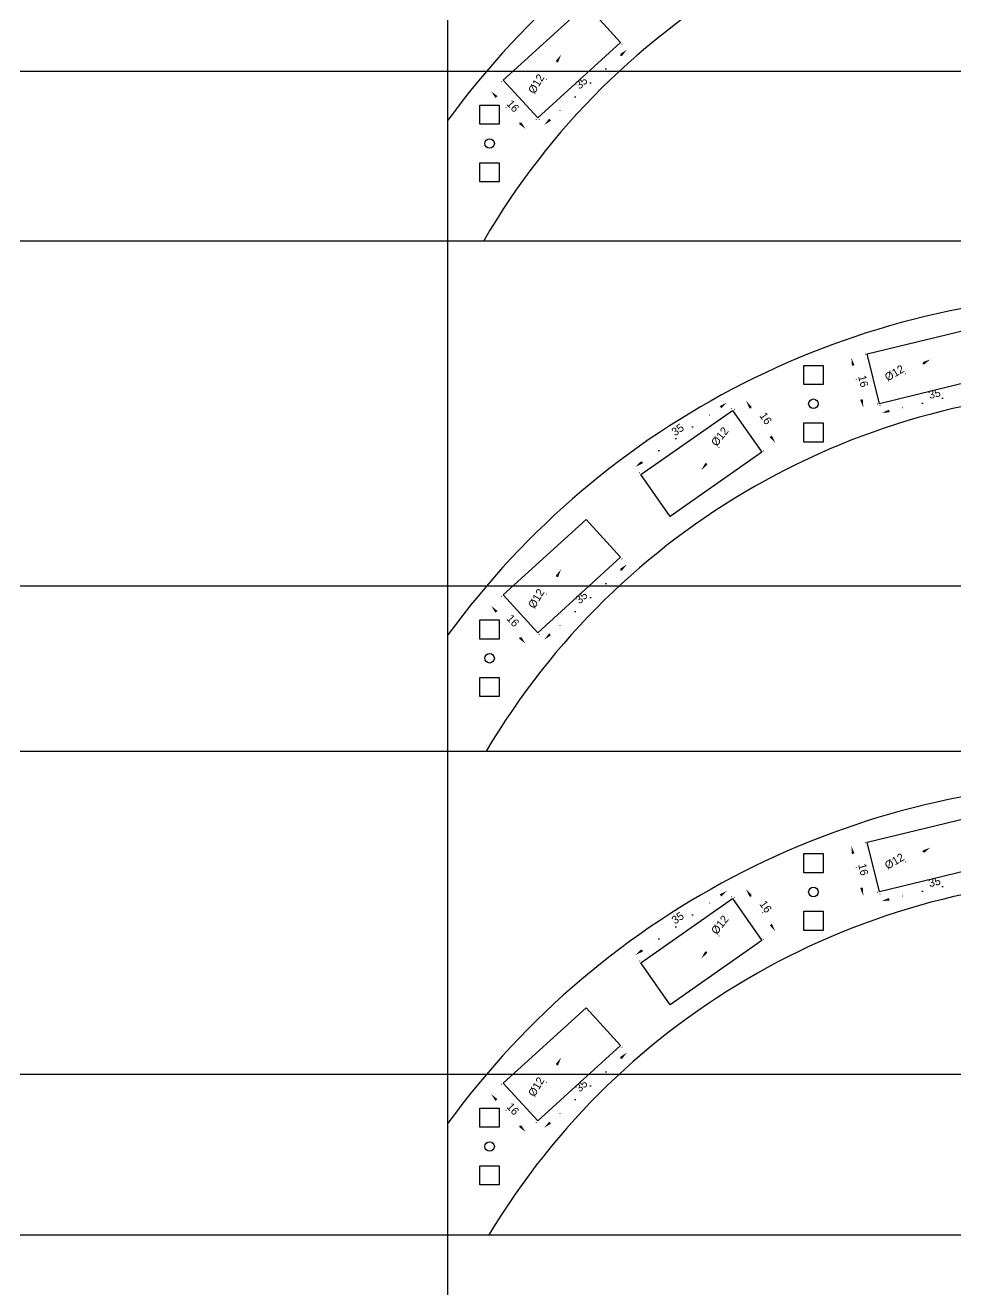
# Model space of a CAD drawing. Header units: millimetres. Extents: x -118 to 1034, y -2217 to 612.
# Drawn here: x 303.4 to 594.2, y -1230.4 to -835.3 of the extents above; entities that cross this region are included whole.
import ezdxf

# ---------------------------------------------------------------- set-up
doc = ezdxf.new("R2010")
doc.units = ezdxf.units.MM
doc.linetypes.add('DOTTED', pattern=[6.35, 0, -6.35])
doc.layers.add('Dimensions', color=1, linetype='DOTTED')
doc.layers.add('Holes', color=1, linetype='Continuous', plot=False)
doc.styles.get("Standard").update_dxf_attribs({"font": 'FreeSans.ttf'})
doc.dimstyles.new('ISO-25', dxfattribs={"dimtxt": 2.5, "dimasz": 2.5, "dimexe": 1.25, "dimexo": 0.625, "dimtad": 1, "dimdec": 3, "dimdsep": 46, "dimtxsty": 'Standard', "dimcen": 2.5, "dimadec": 0, "dimazin": 0, "dimtfac": 1, "dimtmove": 0, "dimatfit": 3, "dimfxl": 1, "dimarcsym": 0})

# ---------------------------------------------------------------- blocks, each defined once
blk = doc.blocks.new('*D33')
at = {"layer": 'Defpoints', "color": 0}
for p in [(167.12, -55.48), (194.71, -77.22), (192.68, -79.39)]:
    blk.add_point(p, dxfattribs=at)
at = {"layer": 'Dimensions', "color": 0, "lineweight": -2}
for p, q in [((167.54, -55.03), (170, -52.4)), ((170.97, -55.02), (192.88, -75.52)), ((193.1, -78.94), (195.56, -76.31))]:
    blk.add_line(p, q, dxfattribs=at)
at = {"layer": 'Dimensions', "color": 0}
for points in [[(171.26, -54.72), (170.69, -55.33), (169.15, -53.32)], [(192.6, -75.82), (193.17, -75.21), (194.71, -77.22)]]:
    blk.add_solid(points, dxfattribs=at)
at = {"layer": 'Dimensions', "color": 0, "insert": (183.23, -63.87), "char_height": 2.5, "attachment_point": 5, "rotation": 316.9131}
blk.add_mtext('35', dxfattribs=at)
blk = doc.blocks.new('*D34')
at = {"layer": 'Defpoints', "color": 0}
for p in [(12.58, 8.65), (13.39, -7.33), (18.52, -7.07)]:
    blk.add_point(p, dxfattribs=at)
at = {"layer": 'Dimensions', "color": 0, "lineweight": -2}
for p, q in [((13.2, 8.68), (18.95, 8.97)), ((17.83, 6.41), (18.39, -4.57)), ((14.01, -7.3), (19.76, -7.01))]:
    blk.add_line(p, q, dxfattribs=at)
at = {"layer": 'Dimensions', "color": 0}
for points in [[(18.25, 6.43), (17.41, 6.39), (17.7, 8.91)], [(17.97, -4.59), (18.81, -4.55), (18.52, -7.07)]]:
    blk.add_solid(points, dxfattribs=at)
at = {"layer": 'Dimensions', "color": 0, "insert": (20.02, 1.02), "char_height": 2.5, "attachment_point": 5, "rotation": 272.9103}
blk.add_mtext('16', dxfattribs=at)
blk = doc.blocks.new('*D35')
at = {"layer": 'Defpoints', "color": 0}
for p in [(172.35, -73.69), (183.09, -79.03)]:
    blk.add_point(p, dxfattribs=at)
at = {"layer": 'Dimensions', "color": 0, "lineweight": -2}
blk.add_line((174.58, -74.8), (186.06, -80.5), dxfattribs=at)
at = {"layer": 'Dimensions', "color": 0}
blk.add_solid([(174.77, -74.42), (174.4, -75.17), (172.35, -73.69)], dxfattribs=at)
at = {"layer": 'Dimensions', "color": 0, "insert": (183.81, -77.23), "char_height": 2.5, "attachment_point": 5, "rotation": 333.5748}
blk.add_mtext('%%c12', dxfattribs=at)
blk = doc.blocks.new('*D1207')
at = {"layer": 'Defpoints', "color": 0}
for p in [(-196.51, -82.65), (-192.72, -79.19), (-181.95, -91.02)]:
    blk.add_point(p, dxfattribs=at)
at = {"layer": 'Dimensions', "color": 0, "lineweight": -2}
for p, q in [((-193.18, -79.61), (-197.44, -83.49)), ((-187.43, -92.63), (-194.83, -84.49)), ((-182.41, -91.44), (-186.67, -95.32))]:
    blk.add_line(p, q, dxfattribs=at)
at = {"layer": 'Dimensions', "color": 0}
for points in [[(-194.52, -84.21), (-195.14, -84.78), (-196.51, -82.65)], [(-187.73, -92.91), (-187.12, -92.35), (-185.74, -94.48)]]:
    blk.add_solid(points, dxfattribs=at)
at = {"layer": 'Dimensions', "color": 0, "insert": (-189.71, -87.27), "char_height": 2.5, "attachment_point": 5, "rotation": 312.3107}
blk.add_mtext('16', dxfattribs=at)
blk = doc.blocks.new('*D1218')
at = {"layer": 'Defpoints', "color": 0}
for p in [(-156.06, -67.46), (-181.95, -91.02), (-179.95, -93.22)]:
    blk.add_point(p, dxfattribs=at)
at = {"layer": 'Dimensions', "color": 0, "lineweight": -2}
for p, q in [((-155.64, -67.92), (-153.22, -70.58)), ((-155.91, -71.34), (-178.1, -91.54)), ((-181.53, -91.48), (-179.11, -94.14))]:
    blk.add_line(p, q, dxfattribs=at)
at = {"layer": 'Dimensions', "color": 0}
for points in [[(-155.63, -71.65), (-156.19, -71.03), (-154.06, -69.66)], [(-178.38, -91.23), (-177.82, -91.84), (-179.95, -93.22)]]:
    blk.add_solid(points, dxfattribs=at)
at = {"layer": 'Dimensions', "color": 0, "insert": (-168.3, -80.02), "char_height": 2.5, "attachment_point": 5, "rotation": 42.3107}
blk.add_mtext('35', dxfattribs=at)
blk = doc.blocks.new('*D1223')
at = {"layer": 'Defpoints', "color": 0}
for p in [(-174.63, -71.21), (-180.81, -81.5)]:
    blk.add_point(p, dxfattribs=at)
at = {"layer": 'Dimensions', "color": 0, "lineweight": -2}
blk.add_line((-175.91, -73.36), (-182.52, -84.34), dxfattribs=at)
at = {"layer": 'Dimensions', "color": 0}
blk.add_solid([(-175.56, -73.57), (-176.27, -73.14), (-174.63, -71.21)], dxfattribs=at)
at = {"layer": 'Dimensions', "color": 0, "insert": (-182.38, -80.37), "char_height": 2.5, "attachment_point": 5, "rotation": 58.9725}
blk.add_mtext('%%c12', dxfattribs=at)
blk = doc.blocks.new('Square hole unit')
for points in [[(-3, 6), (-3, 12), (3, 12), (3, 6)], [(-3, -12), (-3, -6), (3, -6), (3, -12)]]:
    blk.add_lwpolyline(points, close=True)
blk.add_circle((0, 0), 1.5)
blk = doc.blocks.new('*D1229')
at = {"layer": 'Defpoints', "color": 0}
for p in [(-156.06, -67.46), (-181.95, -91.02), (-179.95, -93.22)]:
    blk.add_point(p, dxfattribs=at)
at = {"layer": 'Dimensions', "color": 0, "lineweight": -2}
for p, q in [((-155.64, -67.92), (-153.22, -70.58)), ((-155.91, -71.34), (-178.1, -91.54)), ((-181.53, -91.48), (-179.11, -94.14))]:
    blk.add_line(p, q, dxfattribs=at)
at = {"layer": 'Dimensions', "color": 0}
for points in [[(-155.63, -71.65), (-156.19, -71.03), (-154.06, -69.66)], [(-178.38, -91.23), (-177.82, -91.84), (-179.95, -93.22)]]:
    blk.add_solid(points, dxfattribs=at)
at = {"layer": 'Dimensions', "color": 0, "insert": (-168.3, -80.02), "char_height": 2.5, "attachment_point": 5, "rotation": 42.3107}
blk.add_mtext('35', dxfattribs=at)
blk = doc.blocks.new('*D1230')
at = {"layer": 'Defpoints', "color": 0}
for p in [(-174.63, -71.21), (-180.81, -81.5)]:
    blk.add_point(p, dxfattribs=at)
at = {"layer": 'Dimensions', "color": 0, "lineweight": -2}
blk.add_line((-175.91, -73.36), (-182.52, -84.34), dxfattribs=at)
at = {"layer": 'Dimensions', "color": 0}
blk.add_solid([(-175.56, -73.57), (-176.27, -73.14), (-174.63, -71.21)], dxfattribs=at)
at = {"layer": 'Dimensions', "color": 0, "insert": (-182.38, -80.37), "char_height": 2.5, "attachment_point": 5, "rotation": 58.9725}
blk.add_mtext('%%c12', dxfattribs=at)
blk = doc.blocks.new('*D1231')
at = {"layer": 'Defpoints', "color": 0}
for p in [(-123.4, -30.85), (-130.84, -40.27)]:
    blk.add_point(p, dxfattribs=at)
at = {"layer": 'Dimensions', "color": 0, "lineweight": -2}
blk.add_line((-129.29, -38.3), (-121.34, -28.25), dxfattribs=at)
at = {"layer": 'Dimensions', "color": 0}
blk.add_solid([(-129.61, -38.05), (-128.96, -38.56), (-130.84, -40.27)], dxfattribs=at)
at = {"layer": 'Dimensions', "color": 0, "insert": (-125.01, -29.77), "char_height": 2.5, "attachment_point": 5, "rotation": 51.6921}
blk.add_mtext('%%c12', dxfattribs=at)
blk = doc.blocks.new('*D1234')
at = {"layer": 'Defpoints', "color": 0}
for p in [(-122.77, -19.11), (-121.06, -21.54), (-149.72, -41.63)]:
    blk.add_point(p, dxfattribs=at)
at = {"layer": 'Dimensions', "color": 0, "lineweight": -2}
for p, q in [((-121.42, -21.03), (-123.49, -18.09)), ((-149.38, -37.77), (-124.82, -20.55)), ((-150.08, -41.12), (-152.15, -38.18))]:
    blk.add_line(p, q, dxfattribs=at)
at = {"layer": 'Dimensions', "color": 0}
for points in [[(-124.58, -20.89), (-125.06, -20.21), (-122.77, -19.11)], [(-149.62, -37.43), (-149.14, -38.11), (-151.43, -39.2)]]:
    blk.add_solid(points, dxfattribs=at)
at = {"layer": 'Dimensions', "color": 0, "insert": (-138.2, -27.59), "char_height": 2.5, "attachment_point": 5, "rotation": 35.0303}
blk.add_mtext('35', dxfattribs=at)
blk = doc.blocks.new('*D1235')
at = {"layer": 'Defpoints', "color": 0}
for p in [(-78.94, -3.91), (-83.93, -5.12), (-75.18, -19.46)]:
    blk.add_point(p, dxfattribs=at)
at = {"layer": 'Dimensions', "color": 0, "lineweight": -2}
for p, q in [((-79.55, -4.05), (-85.15, -5.41)), ((-80.75, -18.24), (-83.34, -7.55)), ((-75.78, -19.61), (-81.38, -20.96))]:
    blk.add_line(p, q, dxfattribs=at)
at = {"layer": 'Dimensions', "color": 0}
for points in [[(-82.94, -7.45), (-83.75, -7.64), (-83.93, -5.12)], [(-81.16, -18.33), (-80.35, -18.14), (-80.17, -20.67)]]:
    blk.add_solid(points, dxfattribs=at)
at = {"layer": 'Dimensions', "color": 0, "insert": (-80.19, -12.44), "char_height": 2.5, "attachment_point": 5, "rotation": 283.6155}
blk.add_mtext('16', dxfattribs=at)
blk = doc.blocks.new('*D1237')
at = {"layer": 'Defpoints', "color": 0}
for p in [(-41.16, -11.22), (-75.18, -19.46), (-74.48, -22.34)]:
    blk.add_point(p, dxfattribs=at)
at = {"layer": 'Dimensions', "color": 0, "lineweight": -2}
for p, q in [((-41.01, -11.83), (-40.17, -15.32)), ((-42.89, -14.69), (-72.05, -21.76)), ((-75.03, -20.07), (-74.18, -23.56))]:
    blk.add_line(p, q, dxfattribs=at)
at = {"layer": 'Dimensions', "color": 0}
for points in [[(-42.79, -15.1), (-42.99, -14.29), (-40.46, -14.11)], [(-72.15, -21.35), (-71.95, -22.16), (-74.48, -22.34)]]:
    blk.add_solid(points, dxfattribs=at)
at = {"layer": 'Dimensions', "color": 0, "insert": (-57.92, -16.36), "char_height": 2.5, "attachment_point": 5, "rotation": 13.6155}
blk.add_mtext('35', dxfattribs=at)
blk = doc.blocks.new('*D1239')
at = {"layer": 'Defpoints', "color": 0}
for p in [(-121.06, -21.54), (-111.88, -34.65), (-107.68, -31.7)]:
    blk.add_point(p, dxfattribs=at)
at = {"layer": 'Dimensions', "color": 0, "lineweight": -2}
for p, q in [((-120.55, -21.19), (-115.84, -17.88)), ((-115.43, -20.64), (-109.11, -29.65)), ((-111.37, -34.29), (-106.65, -30.98))]:
    blk.add_line(p, q, dxfattribs=at)
at = {"layer": 'Dimensions', "color": 0}
for points in [[(-115.08, -20.41), (-115.77, -20.88), (-116.86, -18.6)], [(-109.45, -29.89), (-108.77, -29.41), (-107.68, -31.7)]]:
    blk.add_solid(points, dxfattribs=at)
at = {"layer": 'Dimensions', "color": 0, "insert": (-110.7, -24.05), "char_height": 2.5, "attachment_point": 5, "rotation": 305.0303}
blk.add_mtext('16', dxfattribs=at)
blk = doc.blocks.new('*D1240')
at = {"layer": 'Defpoints', "color": 0}
for p in [(-59.24, -5.6), (-69.61, -11.65)]:
    blk.add_point(p, dxfattribs=at)
at = {"layer": 'Dimensions', "color": 0, "lineweight": -2}
blk.add_line((-61.4, -6.86), (-72.47, -13.32), dxfattribs=at)
at = {"layer": 'Dimensions', "color": 0}
blk.add_solid([(-61.19, -7.22), (-61.61, -6.5), (-59.24, -5.6)], dxfattribs=at)
at = {"layer": 'Dimensions', "color": 0, "insert": (-70.45, -9.9), "char_height": 2.5, "attachment_point": 5, "rotation": 30.2772}
blk.add_mtext('%%c12', dxfattribs=at)
blk = doc.blocks.new('*D1247')
at = {"layer": 'Defpoints', "color": 0}
for p in [(-196.51, -82.65), (-192.72, -79.19), (-181.95, -91.02)]:
    blk.add_point(p, dxfattribs=at)
at = {"layer": 'Dimensions', "color": 0, "lineweight": -2}
for p, q in [((-193.18, -79.61), (-197.44, -83.49)), ((-187.43, -92.63), (-194.83, -84.49)), ((-182.41, -91.44), (-186.67, -95.32))]:
    blk.add_line(p, q, dxfattribs=at)
at = {"layer": 'Dimensions', "color": 0}
for points in [[(-194.52, -84.21), (-195.14, -84.78), (-196.51, -82.65)], [(-187.73, -92.91), (-187.12, -92.35), (-185.74, -94.48)]]:
    blk.add_solid(points, dxfattribs=at)
at = {"layer": 'Dimensions', "color": 0, "insert": (-189.71, -87.27), "char_height": 2.5, "attachment_point": 5, "rotation": 312.3107}
blk.add_mtext('16', dxfattribs=at)
blk = doc.blocks.new('*D1249')
at = {"layer": 'Defpoints', "color": 0}
for p in [(-123.4, -30.85), (-130.84, -40.27)]:
    blk.add_point(p, dxfattribs=at)
at = {"layer": 'Dimensions', "color": 0, "lineweight": -2}
blk.add_line((-129.29, -38.3), (-121.34, -28.25), dxfattribs=at)
at = {"layer": 'Dimensions', "color": 0}
blk.add_solid([(-129.61, -38.05), (-128.96, -38.56), (-130.84, -40.27)], dxfattribs=at)
at = {"layer": 'Dimensions', "color": 0, "insert": (-125.01, -29.77), "char_height": 2.5, "attachment_point": 5, "rotation": 51.6921}
blk.add_mtext('%%c12', dxfattribs=at)
blk = doc.blocks.new('*D1256')
at = {"layer": 'Defpoints', "color": 0}
for p in [(-122.77, -19.11), (-121.06, -21.54), (-149.72, -41.63)]:
    blk.add_point(p, dxfattribs=at)
at = {"layer": 'Dimensions', "color": 0, "lineweight": -2}
for p, q in [((-121.42, -21.03), (-123.49, -18.09)), ((-149.38, -37.77), (-124.82, -20.55)), ((-150.08, -41.12), (-152.15, -38.18))]:
    blk.add_line(p, q, dxfattribs=at)
at = {"layer": 'Dimensions', "color": 0}
for points in [[(-124.58, -20.89), (-125.06, -20.21), (-122.77, -19.11)], [(-149.62, -37.43), (-149.14, -38.11), (-151.43, -39.2)]]:
    blk.add_solid(points, dxfattribs=at)
at = {"layer": 'Dimensions', "color": 0, "insert": (-138.2, -27.59), "char_height": 2.5, "attachment_point": 5, "rotation": 35.0303}
blk.add_mtext('35', dxfattribs=at)
blk = doc.blocks.new('*D1258')
at = {"layer": 'Defpoints', "color": 0}
for p in [(-78.94, -3.91), (-83.93, -5.12), (-75.18, -19.46)]:
    blk.add_point(p, dxfattribs=at)
at = {"layer": 'Dimensions', "color": 0, "lineweight": -2}
for p, q in [((-79.55, -4.05), (-85.15, -5.41)), ((-80.75, -18.24), (-83.34, -7.55)), ((-75.78, -19.61), (-81.38, -20.96))]:
    blk.add_line(p, q, dxfattribs=at)
at = {"layer": 'Dimensions', "color": 0}
for points in [[(-82.94, -7.45), (-83.75, -7.64), (-83.93, -5.12)], [(-81.16, -18.33), (-80.35, -18.14), (-80.17, -20.67)]]:
    blk.add_solid(points, dxfattribs=at)
at = {"layer": 'Dimensions', "color": 0, "insert": (-80.19, -12.44), "char_height": 2.5, "attachment_point": 5, "rotation": 283.6155}
blk.add_mtext('16', dxfattribs=at)
blk = doc.blocks.new('*D1260')
at = {"layer": 'Defpoints', "color": 0}
for p in [(-156.06, -67.46), (-181.95, -91.02), (-179.95, -93.22)]:
    blk.add_point(p, dxfattribs=at)
at = {"layer": 'Dimensions', "color": 0, "lineweight": -2}
for p, q in [((-155.64, -67.92), (-153.22, -70.58)), ((-155.91, -71.34), (-178.1, -91.54)), ((-181.53, -91.48), (-179.11, -94.14))]:
    blk.add_line(p, q, dxfattribs=at)
at = {"layer": 'Dimensions', "color": 0}
for points in [[(-155.63, -71.65), (-156.19, -71.03), (-154.06, -69.66)], [(-178.38, -91.23), (-177.82, -91.84), (-179.95, -93.22)]]:
    blk.add_solid(points, dxfattribs=at)
at = {"layer": 'Dimensions', "color": 0, "insert": (-168.3, -80.02), "char_height": 2.5, "attachment_point": 5, "rotation": 42.3107}
blk.add_mtext('35', dxfattribs=at)
blk = doc.blocks.new('*D1261')
at = {"layer": 'Defpoints', "color": 0}
for p in [(-121.06, -21.54), (-111.88, -34.65), (-107.68, -31.7)]:
    blk.add_point(p, dxfattribs=at)
at = {"layer": 'Dimensions', "color": 0, "lineweight": -2}
for p, q in [((-120.55, -21.19), (-115.84, -17.88)), ((-115.43, -20.64), (-109.11, -29.65)), ((-111.37, -34.29), (-106.65, -30.98))]:
    blk.add_line(p, q, dxfattribs=at)
at = {"layer": 'Dimensions', "color": 0}
for points in [[(-115.08, -20.41), (-115.77, -20.88), (-116.86, -18.6)], [(-109.45, -29.89), (-108.77, -29.41), (-107.68, -31.7)]]:
    blk.add_solid(points, dxfattribs=at)
at = {"layer": 'Dimensions', "color": 0, "insert": (-110.7, -24.05), "char_height": 2.5, "attachment_point": 5, "rotation": 305.0303}
blk.add_mtext('16', dxfattribs=at)
blk = doc.blocks.new('*D1262')
at = {"layer": 'Defpoints', "color": 0}
for p in [(-41.16, -11.22), (-75.18, -19.46), (-74.48, -22.34)]:
    blk.add_point(p, dxfattribs=at)
at = {"layer": 'Dimensions', "color": 0, "lineweight": -2}
for p, q in [((-41.01, -11.83), (-40.17, -15.32)), ((-42.89, -14.69), (-72.05, -21.76)), ((-75.03, -20.07), (-74.18, -23.56))]:
    blk.add_line(p, q, dxfattribs=at)
at = {"layer": 'Dimensions', "color": 0}
for points in [[(-42.79, -15.1), (-42.99, -14.29), (-40.46, -14.11)], [(-72.15, -21.35), (-71.95, -22.16), (-74.48, -22.34)]]:
    blk.add_solid(points, dxfattribs=at)
at = {"layer": 'Dimensions', "color": 0, "insert": (-57.92, -16.36), "char_height": 2.5, "attachment_point": 5, "rotation": 13.6155}
blk.add_mtext('35', dxfattribs=at)
blk = doc.blocks.new('*D1264')
at = {"layer": 'Defpoints', "color": 0}
for p in [(-59.24, -5.6), (-69.61, -11.65)]:
    blk.add_point(p, dxfattribs=at)
at = {"layer": 'Dimensions', "color": 0, "lineweight": -2}
blk.add_line((-61.4, -6.86), (-72.47, -13.32), dxfattribs=at)
at = {"layer": 'Dimensions', "color": 0}
blk.add_solid([(-61.19, -7.22), (-61.61, -6.5), (-59.24, -5.6)], dxfattribs=at)
at = {"layer": 'Dimensions', "color": 0, "insert": (-70.45, -9.9), "char_height": 2.5, "attachment_point": 5, "rotation": 30.2772}
blk.add_mtext('%%c12', dxfattribs=at)
blk = doc.blocks.new('*D1266')
at = {"layer": 'Defpoints', "color": 0}
for p in [(-174.63, -71.21), (-180.81, -81.5)]:
    blk.add_point(p, dxfattribs=at)
at = {"layer": 'Dimensions', "color": 0, "lineweight": -2}
blk.add_line((-175.91, -73.36), (-182.52, -84.34), dxfattribs=at)
at = {"layer": 'Dimensions', "color": 0}
blk.add_solid([(-175.56, -73.57), (-176.27, -73.14), (-174.63, -71.21)], dxfattribs=at)
at = {"layer": 'Dimensions', "color": 0, "insert": (-182.38, -80.37), "char_height": 2.5, "attachment_point": 5, "rotation": 58.9725}
blk.add_mtext('%%c12', dxfattribs=at)
blk = doc.blocks.new('*D1267')
at = {"layer": 'Defpoints', "color": 0}
for p in [(-196.51, -82.65), (-192.72, -79.19), (-181.95, -91.02)]:
    blk.add_point(p, dxfattribs=at)
at = {"layer": 'Dimensions', "color": 0, "lineweight": -2}
for p, q in [((-193.18, -79.61), (-197.44, -83.49)), ((-187.43, -92.63), (-194.83, -84.49)), ((-182.41, -91.44), (-186.67, -95.32))]:
    blk.add_line(p, q, dxfattribs=at)
at = {"layer": 'Dimensions', "color": 0}
for points in [[(-194.52, -84.21), (-195.14, -84.78), (-196.51, -82.65)], [(-187.73, -92.91), (-187.12, -92.35), (-185.74, -94.48)]]:
    blk.add_solid(points, dxfattribs=at)
at = {"layer": 'Dimensions', "color": 0, "insert": (-189.71, -87.27), "char_height": 2.5, "attachment_point": 5, "rotation": 312.3107}
blk.add_mtext('16', dxfattribs=at)
blk = doc.blocks.new('Level 4')
blk.add_line((-210, -129.404), (-198.8406, -129.404))
blk.add_lwpolyline([(-210, -129.404), (-210, -91.7029)])
for radius, start, end in [(260, 36.128927, 143.871073), (230, 30.171588, 149.828412)]:
    blk.add_arc((0, -245), radius, start, end)
at = {"layer": 'Holes'}
blk.add_lwpolyline([(-166.835, -55.63), (-156.0646, -67.4621), (-181.9472, -91.0224), (-192.7177, -79.1903)], close=True, dxfattribs=at)
blk.add_blockref('Square hole unit', (-197, -99), dxfattribs=at)
at = {"layer": 'Dimensions'}
for base, p1, p2, angle, picture, middle in [((-179.9476, -93.2192), (-156.0646, -67.4621), (-181.9472, -91.0224), 222.310712, '*D1218', (-168.2954, -80.0228)), ((-196.5141, -82.6461), (-181.9472, -91.0224), (-192.7177, -79.1903), 312.310712, '*D1207', (-189.7126, -87.2729))]:
    dim = blk.add_linear_dim(base=base, p1=p1, p2=p2, angle=angle, dimstyle='ISO-25', dxfattribs=at)
    dim.commit()
    dim.dimension.update_dxf_attribs({"geometry": picture, "text_midpoint": middle})
dim = blk.add_diameter_dim_2p(p1=(-180.8116, -81.4969), p2=(-174.6262, -71.2139), dimstyle='ISO-25', dxfattribs=at)
dim.commit()
dim.dimension.update_dxf_attribs({"geometry": '*D1223', "text_midpoint": (-180.7322, -81.365), "dimtype": 163})
blk = doc.blocks.new('Level 5')
blk.add_line((-210, -128.005), (-198.0206, -128.005))
blk.add_lwpolyline([(-210, -128.005), (-210, -91.7029)])
for radius, start, end in [(260, 36.128927, 143.871073), (230, 30.57554, 149.42446)]:
    blk.add_arc((0, -245), radius, start, end)
at = {"layer": 'Holes'}
for points in [[(-44.9271, 4.3316), (-41.1606, -11.2187), (-75.177, -19.4579), (-78.9435, -3.9075)], [(-140.5399, -54.7364), (-149.724, -41.6348), (-121.0643, -21.5445), (-111.8802, -34.6461)], [(-166.835, -55.63), (-156.0646, -67.4621), (-181.9472, -91.0224), (-192.7177, -79.1903)]]:
    blk.add_lwpolyline(points, close=True, dxfattribs=at)
for p in [(-95.7714, -19.4943), (-197, -99)]:
    blk.add_blockref('Square hole unit', p, dxfattribs=at)
at = {"layer": 'Dimensions'}
for base, p1, p2, angle, picture, middle in [((-83.9329, -5.116), (-75.177, -19.4579), (-78.9435, -3.9075), 283.615468, '*D1235', (-80.1884, -12.4404)), ((-74.4777, -22.345), (-41.1606, -11.2187), (-75.177, -19.4579), 193.615468, '*D1237', (-57.9203, -16.3641)), ((-122.7694, -19.112), (-149.724, -41.6348), (-121.0643, -21.5445), 35.030297, '*D1234', (-138.1986, -27.589)), ((-107.6764, -31.6993), (-121.0643, -21.5445), (-111.8802, -34.6461), 125.030297, '*D1239', (-110.7003, -24.0492)), ((-179.9476, -93.2192), (-156.0646, -67.4621), (-181.9472, -91.0224), 222.310712, '*D1229', (-168.2954, -80.0228)), ((-196.5141, -82.6461), (-181.9472, -91.0224), (-192.7177, -79.1903), 312.310712, '*D1247', (-189.7126, -87.2729))]:
    dim = blk.add_linear_dim(base=base, p1=p1, p2=p2, angle=angle, dimstyle='ISO-25', dxfattribs=at)
    dim.commit()
    dim.dimension.update_dxf_attribs({"geometry": picture, "text_midpoint": middle})
for p1, p2, picture, middle in [((-69.6071, -11.6476), (-59.244, -5.5973), '*D1240', (-69.4742, -11.5699)), ((-123.3979, -30.8493), (-130.8366, -40.2655), '*D1231', (-123.4934, -30.9701)), ((-180.8116, -81.4969), (-174.6262, -71.2139), '*D1230', (-180.7322, -81.365))]:
    dim = blk.add_diameter_dim_2p(p1=p1, p2=p2, dimstyle='ISO-25', dxfattribs=at)
    dim.commit()
    dim.dimension.update_dxf_attribs({"geometry": picture, "text_midpoint": middle, "dimtype": 163})
blk = doc.blocks.new('Level 6')
blk.add_line((-210, -126.606), (-197.1874, -126.606))
blk.add_lwpolyline([(-210, -126.606), (-210, -91.7029)])
for radius, start, end in [(260, 36.128927, 143.871073), (230, 30.981182, 149.018818)]:
    blk.add_arc((0, -245), radius, start, end)
at = {"layer": 'Holes'}
for points in [[(-44.9271, 4.3316), (-41.1606, -11.2187), (-75.177, -19.4579), (-78.9435, -3.9075)], [(-140.5399, -54.7364), (-149.724, -41.6348), (-121.0643, -21.5445), (-111.8802, -34.6461)], [(-166.835, -55.63), (-156.0646, -67.4621), (-181.9472, -91.0224), (-192.7177, -79.1903)]]:
    blk.add_lwpolyline(points, close=True, dxfattribs=at)
for p in [(-95.7714, -19.4943), (-197, -99)]:
    blk.add_blockref('Square hole unit', p, dxfattribs=at)
at = {"layer": 'Dimensions'}
for base, p1, p2, angle, picture, middle in [((-83.9329, -5.116), (-75.177, -19.4579), (-78.9435, -3.9075), 283.615468, '*D1258', (-80.1884, -12.4404)), ((-74.4777, -22.345), (-41.1606, -11.2187), (-75.177, -19.4579), 193.615468, '*D1262', (-57.9203, -16.3641)), ((-122.7694, -19.112), (-149.724, -41.6348), (-121.0643, -21.5445), 35.030297, '*D1256', (-138.1986, -27.589)), ((-107.6764, -31.6993), (-121.0643, -21.5445), (-111.8802, -34.6461), 125.030297, '*D1261', (-110.7003, -24.0492)), ((-179.9476, -93.2192), (-156.0646, -67.4621), (-181.9472, -91.0224), 222.310712, '*D1260', (-168.2954, -80.0228)), ((-196.5141, -82.6461), (-181.9472, -91.0224), (-192.7177, -79.1903), 312.310712, '*D1267', (-189.7126, -87.2729))]:
    dim = blk.add_linear_dim(base=base, p1=p1, p2=p2, angle=angle, dimstyle='ISO-25', dxfattribs=at)
    dim.commit()
    dim.dimension.update_dxf_attribs({"geometry": picture, "text_midpoint": middle})
for p1, p2, picture, middle in [((-69.6071, -11.6476), (-59.244, -5.5973), '*D1264', (-69.4742, -11.5699)), ((-123.3979, -30.8493), (-130.8366, -40.2655), '*D1249', (-123.4934, -30.9701)), ((-180.8116, -81.4969), (-174.6262, -71.2139), '*D1266', (-180.7322, -81.365))]:
    dim = blk.add_diameter_dim_2p(p1=p1, p2=p2, dimstyle='ISO-25', dxfattribs=at)
    dim.commit()
    dim.dimension.update_dxf_attribs({"geometry": picture, "text_midpoint": middle, "dimtype": 163})

msp = doc.modelspace()

# ---------------------------------------------------------------- linework, layer by layer
for p, direction in [((435.5074, -1025.769), (0, 1)), ((467.7885, -849.5898), (1, 0)), ((446.6668, -902.6384), (1, 0)), ((467.7885, -1010.4215), (1, 0)), ((447.4867, -1062.0711), (1, 0)), ((467.7885, -1162.9897), (1, 0)), ((448.32, -1213.2403), (1, 0))]:
    msp.add_xline(p, direction)

# ---------------------------------------------------------------- block references
for name, p in [('Level 4', (645.5074, -773.2344)), ('Level 5', (645.5074, -934.0661)), ('Level 6', (645.5074, -1086.6343))]:
    msp.add_blockref(name, p)

# ---------------------------------------------------------------- dimensions: what is measured, and where the dimension line sits
at = {"layer": 'Dimensions'}
for base, p1, p2, angle, picture, middle in [((663.747, -2129.0388), (657.8075, -2113.3201), (658.6199, -2129.2994), 92.910252, '*D34', (665.2535, -2120.9519)), ((561.2975, -2127.0858), (570.0535, -2141.4277), (566.287, -2125.8773), 283.615468, '*D34', (565.0421, -2134.4102)), ((537.554, -2153.669), (524.1661, -2143.5143), (533.3503, -2156.6159), 125.030297, '*D34', (534.5302, -2146.0189)), ((448.7164, -2204.6159), (463.2832, -2212.9922), (452.5128, -2201.1601), 312.310712, '*D34', (455.5179, -2209.2427)), ((725.492, -2142.5108), (724.136, -2125.7622), (720.4931, -2141.342), 76.839429, '*D34', (725.4486, -2134.2849)), ((762.6123, -2141.0133), (757.732, -2157.0924), (766.8343, -2143.9339), 235.32654, '*D34', (756.4861, -2146.5031)), ((831.2322, -2217.0881), (838.4126, -2201.8961), (827.4829, -2213.5812), 46.913066, '*D34', (835.2984, -2209.9373)), ((561.2975, -1867.0858), (570.0535, -1881.4277), (566.287, -1865.8773), 283.615468, '*D34', (565.0421, -1874.4102)), ((537.554, -1893.669), (524.1661, -1883.5143), (533.3503, -1896.6159), 125.030297, '*D34', (534.5302, -1886.0189)), ((448.7164, -1944.6159), (463.2832, -1952.9922), (452.5128, -1941.1601), 312.310712, '*D34', (455.5179, -1949.2427)), ((725.492, -1882.5108), (724.136, -1865.7622), (720.4931, -1881.342), 76.839429, '*D34', (725.4486, -1874.2849)), ((762.6123, -1881.0133), (757.732, -1897.0924), (766.8343, -1883.9339), 235.32654, '*D34', (756.4861, -1886.5031)), ((831.2322, -1957.0881), (838.4126, -1941.8961), (827.4829, -1953.5812), 46.913066, '*D34', (835.2984, -1949.9373)), ((663.747, -1869.0388), (657.8075, -1853.3201), (658.6199, -1869.2994), 92.910252, '*D34', (665.2535, -1860.9519)), ((663.747, -1609.0388), (657.8075, -1593.3201), (658.6199, -1609.2994), 92.910252, '*D34', (665.2535, -1600.9519)), ((561.2975, -1607.0858), (570.0535, -1621.4277), (566.287, -1605.8773), 283.615468, '*D34', (565.0421, -1614.4102)), ((537.554, -1633.669), (524.1661, -1623.5143), (533.3503, -1636.6159), 125.030297, '*D34', (534.5302, -1626.0189)), ((448.7164, -1684.6159), (463.2832, -1692.9922), (452.5128, -1681.1601), 312.310712, '*D34', (455.5179, -1689.2427)), ((725.492, -1622.5108), (724.136, -1605.7622), (720.4931, -1621.342), 76.839429, '*D34', (725.4486, -1614.2849)), ((762.6123, -1621.0133), (757.732, -1637.0924), (766.8343, -1623.9339), 235.32654, '*D34', (756.4861, -1626.5031)), ((831.2322, -1697.0881), (838.4126, -1681.8961), (827.4829, -1693.5812), 46.913066, '*D34', (835.2984, -1689.9373)), ((663.747, -1349.0388), (657.8075, -1333.3201), (658.6199, -1349.2994), 92.910252, '*D34', (665.2535, -1340.9519)), ((561.2975, -1347.0858), (570.0535, -1361.4277), (566.287, -1345.8773), 283.615468, '*D34', (565.0421, -1354.4102)), ((537.554, -1373.669), (524.1661, -1363.5143), (533.3503, -1376.6159), 125.030297, '*D34', (534.5302, -1366.0189)), ((448.7164, -1424.6159), (463.2832, -1432.9922), (452.5128, -1421.1601), 312.310712, '*D34', (455.5179, -1429.2427)), ((725.492, -1362.5108), (724.136, -1345.7622), (720.4931, -1361.342), 76.839429, '*D34', (725.4486, -1354.2849)), ((762.6123, -1361.0133), (757.732, -1377.0924), (766.8343, -1363.9339), 235.32654, '*D34', (756.4861, -1366.5031)), ((831.2322, -1437.0881), (838.4126, -1421.8961), (827.4829, -1433.5812), 46.913066, '*D34', (835.2984, -1429.9373)), ((663.747, -1089.0388), (657.8075, -1073.3201), (658.6199, -1089.2994), 92.910252, '*D34', (665.2535, -1080.9519)), ((561.2975, -1087.0858), (570.0535, -1101.4277), (566.287, -1085.8773), 283.615468, '*D34', (565.0421, -1094.4102)), ((537.554, -1113.669), (524.1661, -1103.5143), (533.3503, -1116.6159), 125.030297, '*D34', (534.5302, -1106.0189)), ((448.7164, -1164.6159), (463.2832, -1172.9922), (452.5128, -1161.1601), 312.310712, '*D34', (455.5179, -1169.2427)), ((725.492, -1102.5108), (724.136, -1085.7622), (720.4931, -1101.342), 76.839429, '*D34', (725.4486, -1094.2849)), ((762.6123, -1101.0133), (757.732, -1117.0924), (766.8343, -1103.9339), 235.32654, '*D34', (756.4861, -1106.5031)), ((831.2322, -1177.0881), (838.4126, -1161.8961), (827.4829, -1173.5812), 46.913066, '*D34', (835.2984, -1169.9373)), ((561.2975, -827.0858), (570.0535, -841.4277), (566.287, -825.8773), 283.615468, '*D34', (565.0421, -834.4102)), ((537.554, -853.669), (524.1661, -843.5143), (533.3503, -856.6159), 125.030297, '*D34', (534.5302, -846.0189)), ((448.7164, -904.6159), (463.2832, -912.9922), (452.5128, -901.1601), 312.310712, '*D34', (455.5179, -909.2427)), ((725.492, -842.5108), (724.136, -825.7622), (720.4931, -841.342), 76.839429, '*D34', (725.4486, -834.2849)), ((762.6123, -841.0133), (757.732, -857.0924), (766.8343, -843.9339), 235.32654, '*D34', (756.4861, -846.5031)), ((831.2322, -917.0881), (838.4126, -901.8961), (827.4829, -913.5812), 46.913066, '*D34', (835.2984, -909.9373)), ((657.6567, -2110.3533), (622.8527, -2115.0971), (657.8075, -2113.3201), 2.910252, '*D33', (640.082, -2109.3291)), ((570.7527, -2144.3148), (604.0699, -2133.1885), (570.0535, -2141.4277), 193.615468, '*D33', (587.3101, -2138.3339)), ((522.461, -2141.0818), (495.5064, -2163.6046), (524.1661, -2143.5143), 35.030297, '*D33', (507.0318, -2149.5588)), ((465.2829, -2215.1889), (489.1659, -2189.4319), (463.2832, -2212.9922), 222.310712, '*D33', (476.935, -2201.9925)), ((724.8124, -2122.8696), (690.0553, -2117.7934), (724.136, -2125.7622), 346.839429, '*D33', (708.208, -2117.0204)), ((756.042, -2159.5355), (786.5162, -2177.0039), (757.732, -2157.0924), 145.32654, '*D33', (771.5237, -2167.9161)), ((840.4419, -2199.7266), (812.8515, -2177.9873), (838.4126, -2201.8961), 316.913066, '*D33', (828.9696, -2186.3736)), ((570.7527, -1884.3148), (604.0699, -1873.1885), (570.0535, -1881.4277), 193.615468, '*D33', (587.3101, -1878.3339)), ((522.461, -1881.0818), (495.5064, -1903.6046), (524.1661, -1883.5143), 35.030297, '*D33', (507.0318, -1889.5588)), ((465.2829, -1955.1889), (489.1659, -1929.4319), (463.2832, -1952.9922), 222.310712, '*D33', (476.935, -1941.9925)), ((724.8124, -1862.8696), (690.0553, -1857.7934), (724.136, -1865.7622), 346.839429, '*D33', (708.208, -1857.0204)), ((756.042, -1899.5355), (786.5162, -1917.0039), (757.732, -1897.0924), 145.32654, '*D33', (771.5237, -1907.9161)), ((840.4419, -1939.7266), (812.8515, -1917.9873), (838.4126, -1941.8961), 316.913066, '*D33', (828.9696, -1926.3736)), ((657.6567, -1850.3533), (622.8527, -1855.0971), (657.8075, -1853.3201), 2.910252, '*D33', (640.082, -1849.3291)), ((657.6567, -1590.3533), (622.8527, -1595.0971), (657.8075, -1593.3201), 2.910252, '*D33', (640.082, -1589.3291)), ((570.7527, -1624.3148), (604.0699, -1613.1885), (570.0535, -1621.4277), 193.615468, '*D33', (587.3101, -1618.3339)), ((522.461, -1621.0818), (495.5064, -1643.6046), (524.1661, -1623.5143), 35.030297, '*D33', (507.0318, -1629.5588)), ((465.2829, -1695.1889), (489.1659, -1669.4319), (463.2832, -1692.9922), 222.310712, '*D33', (476.935, -1681.9925)), ((724.8124, -1602.8696), (690.0553, -1597.7934), (724.136, -1605.7622), 346.839429, '*D33', (708.208, -1597.0204)), ((756.042, -1639.5355), (786.5162, -1657.0039), (757.732, -1637.0924), 145.32654, '*D33', (771.5237, -1647.9161)), ((840.4419, -1679.7266), (812.8515, -1657.9873), (838.4126, -1681.8961), 316.913066, '*D33', (828.9696, -1666.3736)), ((657.6567, -1330.3533), (622.8527, -1335.0971), (657.8075, -1333.3201), 2.910252, '*D33', (640.082, -1329.3291)), ((570.7527, -1364.3148), (604.0699, -1353.1885), (570.0535, -1361.4277), 193.615468, '*D33', (587.3101, -1358.3339)), ((522.461, -1361.0818), (495.5064, -1383.6046), (524.1661, -1363.5143), 35.030297, '*D33', (507.0318, -1369.5588)), ((465.2829, -1435.1889), (489.1659, -1409.4319), (463.2832, -1432.9922), 222.310712, '*D33', (476.935, -1421.9925)), ((724.8124, -1342.8696), (690.0553, -1337.7934), (724.136, -1345.7622), 346.839429, '*D33', (708.208, -1337.0204)), ((756.042, -1379.5355), (786.5162, -1397.0039), (757.732, -1377.0924), 145.32654, '*D33', (771.5237, -1387.9161)), ((840.4419, -1419.7266), (812.8515, -1397.9873), (838.4126, -1421.8961), 316.913066, '*D33', (828.9696, -1406.3736)), ((657.6567, -1070.3533), (622.8527, -1075.0971), (657.8075, -1073.3201), 2.910252, '*D33', (640.082, -1069.3291)), ((570.7527, -1104.3148), (604.0699, -1093.1885), (570.0535, -1101.4277), 193.615468, '*D33', (587.3101, -1098.3339)), ((522.461, -1101.0818), (495.5064, -1123.6046), (524.1661, -1103.5143), 35.030297, '*D33', (507.0318, -1109.5588)), ((465.2829, -1175.1889), (489.1659, -1149.4319), (463.2832, -1172.9922), 222.310712, '*D33', (476.935, -1161.9925)), ((724.8124, -1082.8696), (690.0553, -1077.7934), (724.136, -1085.7622), 346.839429, '*D33', (708.208, -1077.0204)), ((756.042, -1119.5355), (786.5162, -1137.0039), (757.732, -1117.0924), 145.32654, '*D33', (771.5237, -1127.9161)), ((840.4419, -1159.7266), (812.8515, -1137.9873), (838.4126, -1161.8961), 316.913066, '*D33', (828.9696, -1146.3736)), ((570.7527, -844.3148), (604.0699, -833.1885), (570.0535, -841.4277), 193.615468, '*D33', (587.3101, -838.3339)), ((522.461, -841.0818), (495.5064, -863.6046), (524.1661, -843.5143), 35.030297, '*D33', (507.0318, -849.5588)), ((465.2829, -915.1889), (489.1659, -889.4319), (463.2832, -912.9922), 222.310712, '*D33', (476.935, -901.9925)), ((756.042, -859.5355), (786.5162, -877.0039), (757.732, -857.0924), 145.32654, '*D33', (771.5237, -867.9161)), ((840.4419, -899.7266), (812.8515, -877.9873), (838.4126, -901.8961), 316.913066, '*D33', (828.9696, -886.3736))]:
    dim = msp.add_linear_dim(base=base, p1=p1, p2=p2, angle=angle, dimstyle='ISO-25', dxfattribs=at)
    dim.commit()
    dim.dimension.update_dxf_attribs({"geometry": picture, "text_midpoint": middle})
for p1, p2, middle in [((650.8838, -2119.9598), (639.5771, -2123.9797), (650.7387, -2120.0114)), ((575.6233, -2133.6173), (585.9865, -2127.5671), (575.7563, -2133.5397)), ((521.8325, -2152.819), (514.3939, -2162.2353), (521.7371, -2152.9399)), ((464.4189, -2203.4667), (470.6043, -2193.1837), (464.4983, -2203.3348)), ((715.6448, -2130.2258), (703.6672, -2130.9587), (715.4911, -2130.2352)), ((767.2685, -2156.0536), (778.6804, -2159.7641), (767.4149, -2156.1012)), ((828.8267, -2201.5284), (818.0805, -2196.1881), (828.6888, -2201.4599)), ((575.6233, -1873.6173), (585.9865, -1867.5671), (575.7563, -1873.5397)), ((521.8325, -1892.819), (514.3939, -1902.2353), (521.7371, -1892.9399)), ((464.4189, -1943.4667), (470.6043, -1933.1837), (464.4983, -1943.3348)), ((715.6448, -1870.2258), (703.6672, -1870.9587), (715.4911, -1870.2352)), ((767.2685, -1896.0536), (778.6804, -1899.7641), (767.4149, -1896.1012)), ((828.8267, -1941.5284), (818.0805, -1936.1881), (828.6888, -1941.4599)), ((650.8838, -1859.9598), (639.5771, -1863.9797), (650.7387, -1860.0114)), ((650.8838, -1599.9598), (639.5771, -1603.9797), (650.7387, -1600.0114)), ((575.6233, -1613.6173), (585.9865, -1607.5671), (575.7563, -1613.5397)), ((521.8325, -1632.819), (514.3939, -1642.2353), (521.7371, -1632.9399)), ((464.4189, -1683.4667), (470.6043, -1673.1837), (464.4983, -1683.3348)), ((715.6448, -1610.2258), (703.6672, -1610.9587), (715.4911, -1610.2352)), ((767.2685, -1636.0536), (778.6804, -1639.7641), (767.4149, -1636.1012)), ((828.8267, -1681.5284), (818.0805, -1676.1881), (828.6888, -1681.4599)), ((650.8838, -1339.9598), (639.5771, -1343.9797), (650.7387, -1340.0114)), ((575.6233, -1353.6173), (585.9865, -1347.5671), (575.7563, -1353.5397)), ((521.8325, -1372.819), (514.3939, -1382.2353), (521.7371, -1372.9399)), ((464.4189, -1423.4667), (470.6043, -1413.1837), (464.4983, -1423.3348)), ((715.6448, -1350.2258), (703.6672, -1350.9587), (715.4911, -1350.2352)), ((767.2685, -1376.0536), (778.6804, -1379.7641), (767.4149, -1376.1012)), ((828.8267, -1421.5284), (818.0805, -1416.1881), (828.6888, -1421.4599)), ((650.8838, -1079.9598), (639.5771, -1083.9797), (650.7387, -1080.0114)), ((575.6233, -1093.6173), (585.9865, -1087.5671), (575.7563, -1093.5397)), ((521.8325, -1112.819), (514.3939, -1122.2353), (521.7371, -1112.9399)), ((464.4189, -1163.4667), (470.6043, -1153.1837), (464.4983, -1163.3348)), ((715.6448, -1090.2258), (703.6672, -1090.9587), (715.4911, -1090.2352)), ((767.2685, -1116.0536), (778.6804, -1119.7641), (767.4149, -1116.1012)), ((828.8267, -1161.5284), (818.0805, -1156.1881), (828.6888, -1161.4599)), ((521.8325, -852.819), (514.3939, -862.2353), (521.7371, -852.9399)), ((464.4189, -903.4667), (470.6043, -893.1837), (464.4983, -903.3348)), ((767.2685, -856.0536), (778.6804, -859.7641), (767.4149, -856.1012)), ((828.8267, -901.5284), (818.0805, -896.1881), (828.6888, -901.4599))]:
    dim = msp.add_diameter_dim_2p(p1=p1, p2=p2, dimstyle='ISO-25', dxfattribs=at)
    dim.commit()
    dim.dimension.update_dxf_attribs({"geometry": '*D35', "text_midpoint": middle, "dimtype": 163})

doc.saveas('drawing.dxf')
